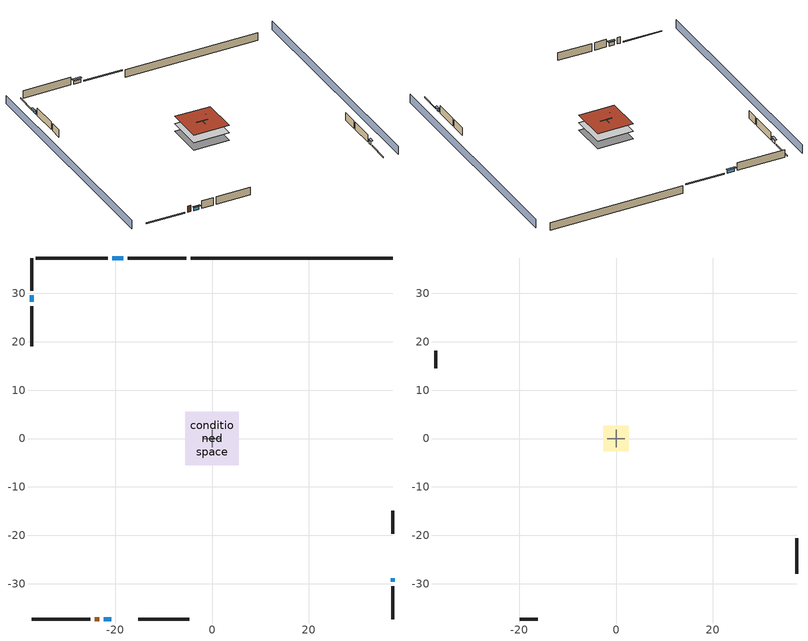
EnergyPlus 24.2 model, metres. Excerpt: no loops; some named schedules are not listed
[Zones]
conditioned space
 floor adiabatic (AdiabaticFloorConstruction): -5.58,-5.58 -5.58,5.58 5.58,5.58 5.58,-5.58 z0.3
 floor foundation (Slab2 construction): -5.58,-5.58 -5.58,5.58 5.58,5.58 5.58,-5.58 z-2.13
 wall outside (RimJoist1 construction): -5.29,37.3 -17.42,37.3 z0.3:0.61
 wall outside (RimJoist2 construction): 37.3,-37.3 37.3,-30.57 z0.3:0.61
 wall outside (RimJoist3 construction): -37.3,-37.3 -25.17,-37.3 z0.3:0.61
 wall outside (RimJoist4 construction): -37.3,37.3 -37.3,30.57 z0.3:0.61
 wall outside (AdiabaticWallConstruction 1): -24.24,-37.3 -23.33,-37.3 z0.3:2.34
 wall outside (AdiabaticWallConstruction): -18.35,37.3 -20.64,37.3 / 37.3,-29.64 37.3,-28.9 z0.3:1.31; -22.4,-37.3 -20.79,-37.3 z0.3:1.4; -37.3,29.64 -37.3,28.23 z0.3:1.22
 wall outside (Wall3 construction): -21.57,37.3 -36.37,37.3 z0.3:2.74
 wall outside (Wall4 construction): 37.3,-19.73 37.3,-14.94 z0.3:2.74
 wall outside (Wall7 construction): -15.28,-37.3 -4.67,-37.3 z0.3:2.74
 wall outside (Wall8 construction): -37.3,27.31 -37.3,19.08 z0.3:2.74
 wall foundation (FoundationWall1 construction): 37.3,37.3 -4.36,37.3 z-2.13:0.3
 wall to garage (Wall5 construction): -1.83,0 1.83,0 z0.3:2.74
 wall to garage (Wall6 construction): 0,-1.83 0,1.83 z0.3:2.74
 window (WindowConstruction): -18.35,37.3 -20.64,37.3 z0.3:1.31
 window (WindowConstruction 1): 37.3,-29.64 37.3,-28.9 z0.3:1.31
 window (WindowConstruction 2): -22.4,-37.3 -20.79,-37.3 z0.3:1.4
 window (WindowConstruction 3): -37.3,29.64 -37.3,28.24 z0.3:1.22
 door (Door): -24.24,-37.3 -23.33,-37.3 z0.3:2.34
 ceiling adiabatic (AdiabaticFloorConstruction): 5.58,-5.58 5.58,5.58 -5.58,5.58 -5.58,-5.58 z0.3
 roof outside (Roof2 construction): -5.58,5.58 -5.58,-5.58 5.58,-5.58 5.58,5.58 z2.74
garage
 floor foundation (Slab1 construction): -2.59,-2.59 -2.59,2.59 2.59,2.59 2.59,-2.59 z0
 wall outside (Wall1 construction): 37.3,-27.97 37.3,-20.65 z0.3:2.74
 wall outside (Wall2 construction): -19.86,-37.3 -16.2,-37.3 z0.3:2.74
 wall outside (Wall9 construction): -37.3,18.16 -37.3,14.5 z0.3:2.74
 roof outside (Roof1 construction): -2.59,2.59 -2.59,-2.59 2.59,-2.59 2.59,2.59 z2.74
shading: -41.87,37.3 -41.87,-37.3 / 41.87,-37.3 41.87,37.3 z0:2.74; -20.95,37.3 -18.05,37.3 -18.05,37.91 -20.95,37.91 z1.62; 37.3,-28.59 37.3,-29.94 37.91,-29.94 37.91,-28.59 z1.62; -20.49,-37.3 -22.7,-37.3 -22.7,-37.91 -20.49,-37.91 z1.71; -37.3,27.93 -37.3,29.94 -37.91,29.94 -37.91,27.93 z1.52
[Building]
Building 1: Terrain=Suburbs
[Site:Location]
Portland Intl Arpt_OR: Latitude {deg}=45.59; Longitude {deg}=-122.6; Time Zone {hr}=-8; Elevation {m}=33; Keep Site Location Information=Yes
[Site:GroundTemperature:Shallow]
10.2558, 8.96328, 8.85977, 9.47314, 11.9355, 14.3863, 16.5111, 17.8571, 17.9714, 16.8767, 14.8061, 12.4304
[Site:WaterMainsTemperature]
Calculation Method=Schedule; Temperature Schedule=mains temperature schedule
[Material] Roughness=Rough; Thermal Absorptance=0.9
Name | Thickness {m} | Conductivity {W/m-K} | Density {kg/m3} | Specific Heat {J/kg-K} | Solar Absorptance | Visible Absorptance
asphalt or fiberglass shingles | 0.00635 | 0.162714 | 1121.4 | 1465.45 | 0.85 | 0.85
concrete 4.0 in. | 0.1016 | 1.803125 | 2242.8 | 837.4 | 0.7 | 0.7
concrete 8.0 in. | 0.2032 | 1.803125 | 2242.8 | 837.4 | 0.7 | 0.7
door material | 0.04445 | 0.0612267 | 512.64 | 1214.23 | 0.7 | 0.7
floor covering | 0.0127 | 0.0450781 | 54.468 | 1339.84 | 0.9 | 0.9
floor covering 1 | 0.0127 | 0.0433444 | 54.468 | 1339.84 | 0.6 | 0.6
floor rigid ins; wall rigid ins | 0.512978 | 0.029427 | 32.04 | 1214.23 | 0.7 | 0.7
floor stud and cavity | 0.1397 | 1.75129 | 37.0049 | 1207.88 | 0.7 | 0.7
furniture material conditioned space 1; furniture material garage 1 | 0.1524 | 0.115458 | 640.8 | 1214.23 | 0.6 | 0.6
gypsum board | 0.0127 | 0.160291 | 801 | 837.4 | 0.6 | 0.6
gypsum board 1 | 0.0127 | 0.160291 | 801 | 837.4 | 0.7 | 0.7
osb sheathing 0.5 in. | 0.0127 | 0.115458 | 512.64 | 1214.23 | 0.6 | 0.6
osb sheathing 0.5 in. 1; osb sheathing 0.5 in. 2; osb sheathing 0.5 in. 3 | 0.0127 | 0.115458 | 512.64 | 1214.23 | 0.7 | 0.7
osb sheathing 0.75 in. | 0.01905 | 0.115458 | 512.64 | 1214.23 | 0.7 | 0.7
rim joist stud and cavity | 0.0508 | 0.178688 | 50.32683 | 1063.81 | 0.6 | 0.6
roof rigid ins | 0.00254769 | 0.029427 | 32.04 | 1214.23 | 0.7 | 0.7
roof rigid ins 1 | 0.103632 | 0.029427 | 32.04 | 1214.23 | 0.7 | 0.7
roof stud and cavity | 0.2032 | 0.0828465 | 78.34581 | 1123.46 | 0.7 | 0.7
wall stud and cavity | 0.1397 | 0.727959 | 139.0536 | 1170.24 | 0.6 | 0.6
wall stud and cavity 1 | 0.1397 | 0.550994 | 139.0536 | 1170.24 | 0.7 | 0.7
wall stud and cavity 2 | 0.1397 | 0.335416 | 139.0536 | 1170.24 | 0.7 | 0.7
wall stud and cavity 3 | 0.0889 | 0.380278 | 52.3479 | 1209.89 | 0.7 | 0.7
wall stud and cavity 4 | 0.0889 | 0.391764 | 83.0341 | 1211.67 | 0.7 | 0.7
wood siding | 0.0254 | 0.102417 | 544.68 | 1172.36 | 0.85 | 0.85
wood siding 1; wood siding 2 | 0.0254 | 0.102417 | 544.68 | 1172.36 | 0.7 | 0.7
[WindowMaterial:SimpleGlazingSystem]
WindowMaterial: U-Factor {W/m2-K}=2.15764; Solar Heat Gain Coefficient=0.44
[Construction]
AdiabaticFloorConstruction: floor stud and cavity, floor rigid ins, osb sheathing 0.75 in., floor covering 1
AdiabaticWallConstruction: wood siding 1, wall rigid ins, wall stud and cavity 3, gypsum board
AdiabaticWallConstruction 1: wood siding 2, wall rigid ins, wall stud and cavity 3, gypsum board
Door: door material
FoundationWall1 construction: concrete 8.0 in., gypsum board 1
furniture construction conditioned space 1: furniture material conditioned space 1
furniture construction garage 1: furniture material garage 1
PartitionWallConstruction: gypsum board, wall stud and cavity 4, gypsum board
RimJoist1 construction; RimJoist2 construction; RimJoist3 construction; RimJoist4 construction: wood siding, rim joist stud and cavity
Roof1 construction: asphalt or fiberglass shingles, roof rigid ins, osb sheathing 0.5 in.
Roof2 construction: asphalt or fiberglass shingles, roof rigid ins 1, osb sheathing 0.75 in., roof stud and cavity, gypsum board
Slab1 construction: concrete 4.0 in.
Slab2 construction: concrete 4.0 in., floor covering
Wall1 construction; Wall2 construction; Wall9 construction: wood siding, osb sheathing 0.5 in. 1, wall stud and cavity
Wall3 construction; Wall4 construction; Wall7 construction; Wall8 construction: wood siding, osb sheathing 0.5 in. 1, wall stud and cavity 1, gypsum board
Wall5 construction: osb sheathing 0.5 in. 2, wall stud and cavity 2, gypsum board
Wall6 construction: osb sheathing 0.5 in. 3, wall stud and cavity 2, gypsum board
WindowConstruction; WindowConstruction 1; WindowConstruction 2; WindowConstruction 3: WindowMaterial
[Zone] Multiplier=1; Part of Total Floor Area=Yes
Name | Volume {m3}
conditioned space | 606.66
garage | 65.242
[Space]
Name | Zone | Volume {m3}
conditioned space 1 | conditioned space | 606.66
garage 1 | garage | 65.242
[SurfaceProperty:ExposedFoundationPerimeter] Exposed Perimeter Calculation Method=TotalExposedPerimeter
Name | Total Exposed Perimeter {m}
Slab2 | 41.66616
Slab1 | 14.6304
[SurfaceProperty:IncidentSolarMultiplier] Incident Solar Multiplier=1; Incident Solar Multiplier Schedule=trans schedule winter=0.85 summer=0.7
Window1; Window2; Window3; Window4
[InternalMass]
Name | Construction | Zone or ZoneList | Space or SpaceList | Surface Area {m2}
furniture mass conditioned space 1 | furniture construction conditioned space 1 | conditioned space | conditioned space 1 | 99.51774
partition wall mass | PartitionWallConstruction | conditioned space | conditioned space 1 | 248.794
furniture mass garage 1 | furniture construction garage 1 | garage | garage 1 | 2.67561
[Lights] Design Level Calculation Method=LightingLevel; Return Air Fraction=0; Fraction Radiant=0.6; Fraction Visible=0.2; Fraction Replaceable=1
Name | Zone or ZoneList or Space or SpaceList | Schedule | Lighting Level {W}
interior lighting | conditioned space 1 | lighting_interior | 433.299
garage lighting | garage 1 | lighting_garage | 12.1503
[People]
occupants: Zone or ZoneList or Space or SpaceList=conditioned space 1; Number of People Schedule=occupants; Number of People Calculation Method=People; Number of People=2; Fraction Radiant=0.314171; Sensible Heat Fraction=0.56303; Activity Level Schedule=occupants activity schedule; Carbon Dioxide Generation Rate {m3/s-W}=0; Enable ASHRAE 55 Comfort Warnings=No; Mean Radiant Temperature Calculation Type=EnclosureAveraged
[ElectricEquipment] Zone or ZoneList or Space or SpaceList=conditioned space 1; Design Level Calculation Method=EquipmentLevel
Name | Schedule | Design Level {W} | Fraction Latent | Fraction Radiant | Fraction Lost
ceiling fan | ceiling_fan | 18.392 | 0 | 0.558 | 0
clothes dryer | clothes_dryer | 2907.94 | 0.015 | 0.081 | 0.85
clothes washer | clothes_washer | 430.012 | 0.03 | 0.162 | 0.7
cooking range | cooking_range | 1200.1 | 0.08 | 0.432 | 0.2
dishwasher | dishwasher | 546.15 | 0.3 | 0.18 | 0.4
fridge | fridge schedule | 45.9075 | 0 | 0.6 | 0
mech vent bath fan 0 | mech vent bath fan 0 schedule | 30 | 0 | 0 | 1
mech vent house fan | mech vent house fan schedule | 0 | 0 | 0 | 1
mech vent house fan cfis | mech vent house fan cfis schedule | 0 | 0 | 0 | 0
mech vent range fan 0 | mech vent range fan 0 schedule | 30 | 0 | 0 | 1
misc plug loads | plug_loads_other | 752.324 | 0.021 | 0.558 | 0.049
misc tv | plug_loads_tv | 867.322 | 0 | 0.6 | 0
whole house fan | Always On Discrete | 0 | 0 | 0 | 1
[OtherEquipment] Zone or ZoneList or Space or SpaceList=conditioned space 1; Design Level Calculation Method=EquipmentLevel
Name | Fuel Type | Schedule | Design Level {W} | Fraction Latent | Fraction Radiant | Fraction Lost
clothes dryer 1 | Electricity | clothes_dryer | 0 | 0.015 | 0.081 | 0.85
cooking range 1 | Electricity | cooking_range | 0 | 0.08 | 0.432 | 0.2
general water use latent | None | general water use schedule | 44.1266 | 1 | 0 | 0
general water use sensible | None | general water use schedule | -43.4886 | 0 | 0.6 | 0
mech vent house fan latent load; water heater lat | None | Always On Discrete | 0 | 1 | 0 | 0
mech vent house fan sensible load; water heater sens | None | Always On Discrete | 0 | 0 | 0 | 0
water heater energy adjustment1 | Electricity | Always On Discrete | 0.01 | 0 | 0 | 1
[ZoneInfiltration:DesignFlowRate] Zone or ZoneList or Space or SpaceList=conditioned space 1; Schedule=Always On Discrete; Design Flow Rate Calculation Method=Flow/Zone; Design Flow Rate {m3/s}=0
infil flow; natural vent flow; whole house fan flow
[ZoneInfiltration:EffectiveLeakageArea]
infil garage 1: Zone or Space=garage 1; Schedule=Always On Discrete; Effective Air Leakage Area {cm2}=407.755; Stack Coefficient=0.000129147; Wind Coefficient=4.64657e-05
[AvailabilityManager:Scheduled] Schedule=Always On Discrete
furnace airloop Availability Manager; room ac airloop Availability Manager
[WaterUse:Equipment]
dishwasher: Peak Flow Rate {m3/s}=7.66999e-06; Flow Rate Fraction Schedule=hot_water_dishwasher
[Foundation:Kiva] Wall Depth Below Slab {m}=0.2032
Name | Initial Indoor Air Temperature {C} | Wall Height Above Grade {m}
Foundation Kiva 1 | 13.4258 | 0.1016
Foundation Kiva 2 | 20.5556 | 0.3048
[Foundation:Kiva:Settings]
Soil Conductivity {W/m-K}=1.3848; Soil Density {kg/m3}=1842.3; Soil Specific Heat {J/kg-K}=418.7; Ground Solar Absorptivity=0.9; Ground Thermal Absorptivity=0.9; Ground Surface Roughness {m}=0.03; Far-Field Width {m}=40; Deep-Ground Boundary Condition=ZeroFlux; Deep-Ground Depth {m}=40; Minimum Cell Dimension {m}=0.2; Maximum Cell Growth Coefficient=3; Simulation Timestep=Timestep
[Exterior:Lights]
exterior lighting: Schedule=exterior lighting schedule; Design Level {W}=13.4573
[EnergyManagementSystem:GlobalVariable]
furnace_airloop_Fan_RTF
infil_program_Qfan
infil_program_Qinf
natural_vent_program_Qnv
natural_vent_program_Qwhf
room_ac_airloop_Fan_RTF
[EnergyManagementSystem:Sensor]
Name | Output:Variable or Output:Meter Index Key | Output:Variable or Output:Meter
airflow_gain | infil flow | Infiltration Sensible Heat Gain Energy
airflow_gain_1 | natural vent flow | Infiltration Sensible Heat Gain Energy
airflow_gain_2 | whole house fan flow | Infiltration Sensible Heat Gain Energy
airflow_loss | infil flow | Infiltration Sensible Heat Loss Energy
airflow_loss_1 | natural vent flow | Infiltration Sensible Heat Loss Energy
airflow_loss_2 | whole house fan flow | Infiltration Sensible Heat Loss Energy
clg_load_cond |  | Cooling:EnergyTransfer:Zone:CONDITIONED SPACE
clg_sp_s; clg_sp_s_1 | cooling setpoint | Schedule Value
clothes_dryer_exhaust_0_sch_s | clothes_dryer | Schedule Value
cool_season | cooling season schedule | Schedule Value
htg_load_cond |  | Heating:EnergyTransfer:Zone:CONDITIONED SPACE
htg_sp_s; htg_sp_s_1 | heating setpoint | Schedule Value
ig_ee_conv | ceiling fan | Electric Equipment Convective Heating Energy
ig_ee_conv_1 | clothes dryer | Electric Equipment Convective Heating Energy
ig_ee_conv_3 | cooking range | Electric Equipment Convective Heating Energy
ig_ee_conv_4 | dishwasher | Electric Equipment Convective Heating Energy
ig_ee_conv_5 | fridge | Electric Equipment Convective Heating Energy
ig_ee_conv_6 | misc plug loads | Electric Equipment Convective Heating Energy
ig_ee_conv_7 | misc tv | Electric Equipment Convective Heating Energy
ig_ee_conv_8 | whole house fan | Electric Equipment Convective Heating Energy
ig_ee_rad | ceiling fan | Electric Equipment Radiant Heating Energy
ig_ee_rad_1 | clothes dryer | Electric Equipment Radiant Heating Energy
ig_ee_rad_3 | cooking range | Electric Equipment Radiant Heating Energy
ig_ee_rad_4 | dishwasher | Electric Equipment Radiant Heating Energy
ig_ee_rad_5 | fridge | Electric Equipment Radiant Heating Energy
ig_ee_rad_6 | misc plug loads | Electric Equipment Radiant Heating Energy
ig_ee_rad_7 | misc tv | Electric Equipment Radiant Heating Energy
ig_ee_rad_8 | whole house fan | Electric Equipment Radiant Heating Energy
ig_lgt_conv | interior lighting | Lights Convective Heating Energy
ig_lgt_rad | interior lighting | Lights Radiant Heating Energy
ig_lgt_vis | interior lighting | Lights Visible Radiation Heating Energy
ig_oe_conv | clothes dryer 1 | Other Equipment Convective Heating Energy
ig_oe_conv_1 | cooking range 1 | Other Equipment Convective Heating Energy
ig_oe_conv_2 | general water use latent | Other Equipment Convective Heating Energy
ig_oe_conv_3 | general water use sensible | Other Equipment Convective Heating Energy
ig_oe_conv_4 | water heater energy adjustment1 | Other Equipment Convective Heating Energy
ig_oe_conv_5 | water heater lat | Other Equipment Convective Heating Energy
ig_oe_conv_6 | water heater sens | Other Equipment Convective Heating Energy
ig_oe_rad | clothes dryer 1 | Other Equipment Radiant Heating Energy
ig_oe_rad_1 | cooking range 1 | Other Equipment Radiant Heating Energy
ig_oe_rad_2 | general water use latent | Other Equipment Radiant Heating Energy
ig_oe_rad_3 | general water use sensible | Other Equipment Radiant Heating Energy
ig_oe_rad_4 | water heater energy adjustment1 | Other Equipment Radiant Heating Energy
ig_oe_rad_5 | water heater lat | Other Equipment Radiant Heating Energy
ig_oe_rad_6 | water heater sens | Other Equipment Radiant Heating Energy
ig_ppl_conv | occupants | People Convective Heating Energy
ig_ppl_rad | occupants | People Radiant Heating Energy
im_conv | furniture mass conditioned space 1 | Surface Inside Face Convection Heat Gain Energy
im_conv_1 | partition wall mass | Surface Inside Face Convection Heat Gain Energy
im_ig | furniture mass conditioned space 1 | Surface Inside Face Internal Gains Radiation Heat Gain Energy
im_ig_1 | partition wall mass | Surface Inside Face Internal Gains Radiation Heat Gain Energy
im_lgt | furniture mass conditioned space 1 | Surface Inside Face Lights Radiation Heat Gain Energy
im_lgt_1 | partition wall mass | Surface Inside Face Lights Radiation Heat Gain Energy
im_sol | furniture mass conditioned space 1 | Surface Inside Face Solar Radiation Heat Gain Energy
im_sol_1 | partition wall mass | Surface Inside Face Solar Radiation Heat Gain Energy
im_surf | furniture mass conditioned space 1 | Surface Inside Face Net Surface Thermal Radiation Heat Gain Energy
im_surf_1 | partition wall mass | Surface Inside Face Net Surface Thermal Radiation Heat Gain Energy
mech_vent_bath_fan_0_sch_s | mech vent bath fan 0 schedule | Schedule Value
mech_vent_range_fan_0_sch_s | mech vent range fan 0 schedule | Schedule Value
mv_conv | mech vent bath fan 0 | Electric Equipment Convective Heating Energy
mv_conv_1 | mech vent house fan | Electric Equipment Convective Heating Energy
mv_conv_2 | mech vent house fan cfis | Electric Equipment Convective Heating Energy
mv_conv_3 | mech vent range fan 0 | Electric Equipment Convective Heating Energy
mv_conv_4 | mech vent house fan latent load | Other Equipment Convective Heating Energy
mv_conv_5 | mech vent house fan sensible load | Other Equipment Convective Heating Energy
mv_rad | mech vent bath fan 0 | Electric Equipment Radiant Heating Energy
mv_rad_1 | mech vent house fan | Electric Equipment Radiant Heating Energy
mv_rad_2 | mech vent house fan cfis | Electric Equipment Radiant Heating Energy
mv_rad_3 | mech vent range fan 0 | Electric Equipment Radiant Heating Energy
mv_rad_4 | mech vent house fan latent load | Other Equipment Radiant Heating Energy
mv_rad_5 | mech vent house fan sensible load | Other Equipment Radiant Heating Energy
natural_vent_s | natural vent schedule | Schedule Value
out_pb_s |  | Site Outdoor Air Barometric Pressure
out_wt_s |  | Site Outdoor Air Humidity Ratio
site_vw_s |  | Site Wind Speed
ss_back_out | Window1 | Surface Window Shortwave from Zone Back Out Window Heat Transfer Rate
ss_back_out_1 | Window2 | Surface Window Shortwave from Zone Back Out Window Heat Transfer Rate
ss_back_out_2 | Window3 | Surface Window Shortwave from Zone Back Out Window Heat Transfer Rate
ss_back_out_3 | Window4 | Surface Window Shortwave from Zone Back Out Window Heat Transfer Rate
ss_conv | Door1 | Surface Inside Face Convection Heat Gain Energy
ss_conv_1 | Window1 | Surface Inside Face Convection Heat Gain Energy
ss_conv_2 | Window2 | Surface Inside Face Convection Heat Gain Energy
ss_conv_3 | Window3 | Surface Inside Face Convection Heat Gain Energy
ss_conv_4 | Window4 | Surface Inside Face Convection Heat Gain Energy
ss_ig | Door1 | Surface Inside Face Internal Gains Radiation Heat Gain Energy
ss_ig_1 | Window1 | Surface Inside Face Internal Gains Radiation Heat Gain Energy
ss_ig_2 | Window2 | Surface Inside Face Internal Gains Radiation Heat Gain Energy
ss_ig_3 | Window3 | Surface Inside Face Internal Gains Radiation Heat Gain Energy
ss_ig_4 | Window4 | Surface Inside Face Internal Gains Radiation Heat Gain Energy
ss_lgt | Door1 | Surface Inside Face Lights Radiation Heat Gain Energy
ss_sol | Door1 | Surface Inside Face Solar Radiation Heat Gain Energy
ss_surf | Door1 | Surface Inside Face Net Surface Thermal Radiation Heat Gain Energy
ss_surf_1 | Window1 | Surface Inside Face Net Surface Thermal Radiation Heat Gain Energy
ss_surf_2 | Window2 | Surface Inside Face Net Surface Thermal Radiation Heat Gain Energy
ss_surf_3 | Window3 | Surface Inside Face Net Surface Thermal Radiation Heat Gain Energy
ss_surf_4 | Window4 | Surface Inside Face Net Surface Thermal Radiation Heat Gain Energy
ss_trans_in | Window1 | Surface Window Transmitted Solar Radiation Rate
ss_trans_in_1 | Window2 | Surface Window Transmitted Solar Radiation Rate
ss_trans_in_2 | Window3 | Surface Window Transmitted Solar Radiation Rate
ss_trans_in_3 | Window4 | Surface Window Transmitted Solar Radiation Rate
ss_trans_out | Window1 | Surface Inside Face Initial Transmitted Diffuse Transmitted Out Window Solar Radiation Rate
ss_trans_out_1 | Window2 | Surface Inside Face Initial Transmitted Diffuse Transmitted Out Window Solar Radiation Rate
ss_trans_out_2 | Window3 | Surface Inside Face Initial Transmitted Diffuse Transmitted Out Window Solar Radiation Rate
ss_trans_out_3 | Window4 | Surface Inside Face Initial Transmitted Diffuse Transmitted Out Window Solar Radiation Rate
s_conv | FoundationWall1 | Surface Inside Face Convection Heat Gain Energy
s_conv_1 | inferred conditioned ceiling | Surface Inside Face Convection Heat Gain Energy
s_conv_10 | Wall4 | Surface Inside Face Convection Heat Gain Energy
s_conv_11 | Wall5 | Surface Inside Face Convection Heat Gain Energy
s_conv_12 | Wall6 | Surface Inside Face Convection Heat Gain Energy
s_conv_13 | Wall7 | Surface Inside Face Convection Heat Gain Energy
s_conv_14 | Wall8 | Surface Inside Face Convection Heat Gain Energy
s_conv_2 | inferred conditioned floor | Surface Inside Face Convection Heat Gain Energy
s_conv_3 | RimJoist1 | Surface Inside Face Convection Heat Gain Energy
s_conv_4 | RimJoist2 | Surface Inside Face Convection Heat Gain Energy
s_conv_5 | RimJoist3 | Surface Inside Face Convection Heat Gain Energy
s_conv_6 | RimJoist4 | Surface Inside Face Convection Heat Gain Energy
s_conv_7 | Roof2 | Surface Inside Face Convection Heat Gain Energy
s_conv_8 | Slab2 | Surface Inside Face Convection Heat Gain Energy
s_conv_9 | Wall3 | Surface Inside Face Convection Heat Gain Energy
s_ig | FoundationWall1 | Surface Inside Face Internal Gains Radiation Heat Gain Energy
s_ig_1 | inferred conditioned ceiling | Surface Inside Face Internal Gains Radiation Heat Gain Energy
s_ig_10 | Wall4 | Surface Inside Face Internal Gains Radiation Heat Gain Energy
s_ig_11 | Wall5 | Surface Inside Face Internal Gains Radiation Heat Gain Energy
s_ig_12 | Wall6 | Surface Inside Face Internal Gains Radiation Heat Gain Energy
s_ig_13 | Wall7 | Surface Inside Face Internal Gains Radiation Heat Gain Energy
s_ig_14 | Wall8 | Surface Inside Face Internal Gains Radiation Heat Gain Energy
s_ig_2 | inferred conditioned floor | Surface Inside Face Internal Gains Radiation Heat Gain Energy
s_ig_3 | RimJoist1 | Surface Inside Face Internal Gains Radiation Heat Gain Energy
s_ig_4 | RimJoist2 | Surface Inside Face Internal Gains Radiation Heat Gain Energy
s_ig_5 | RimJoist3 | Surface Inside Face Internal Gains Radiation Heat Gain Energy
s_ig_6 | RimJoist4 | Surface Inside Face Internal Gains Radiation Heat Gain Energy
s_ig_7 | Roof2 | Surface Inside Face Internal Gains Radiation Heat Gain Energy
s_ig_8 | Slab2 | Surface Inside Face Internal Gains Radiation Heat Gain Energy
s_ig_9 | Wall3 | Surface Inside Face Internal Gains Radiation Heat Gain Energy
s_lgt | FoundationWall1 | Surface Inside Face Lights Radiation Heat Gain Energy
s_lgt_1 | inferred conditioned ceiling | Surface Inside Face Lights Radiation Heat Gain Energy
s_lgt_10 | Wall4 | Surface Inside Face Lights Radiation Heat Gain Energy
s_lgt_11 | Wall5 | Surface Inside Face Lights Radiation Heat Gain Energy
s_lgt_12 | Wall6 | Surface Inside Face Lights Radiation Heat Gain Energy
s_lgt_13 | Wall7 | Surface Inside Face Lights Radiation Heat Gain Energy
s_lgt_14 | Wall8 | Surface Inside Face Lights Radiation Heat Gain Energy
s_lgt_2 | inferred conditioned floor | Surface Inside Face Lights Radiation Heat Gain Energy
s_lgt_3 | RimJoist1 | Surface Inside Face Lights Radiation Heat Gain Energy
s_lgt_4 | RimJoist2 | Surface Inside Face Lights Radiation Heat Gain Energy
s_lgt_5 | RimJoist3 | Surface Inside Face Lights Radiation Heat Gain Energy
s_lgt_6 | RimJoist4 | Surface Inside Face Lights Radiation Heat Gain Energy
s_lgt_7 | Roof2 | Surface Inside Face Lights Radiation Heat Gain Energy
s_lgt_8 | Slab2 | Surface Inside Face Lights Radiation Heat Gain Energy
s_lgt_9 | Wall3 | Surface Inside Face Lights Radiation Heat Gain Energy
s_sol | FoundationWall1 | Surface Inside Face Solar Radiation Heat Gain Energy
s_sol_1 | inferred conditioned ceiling | Surface Inside Face Solar Radiation Heat Gain Energy
s_sol_10 | Wall4 | Surface Inside Face Solar Radiation Heat Gain Energy
s_sol_11 | Wall5 | Surface Inside Face Solar Radiation Heat Gain Energy
s_sol_12 | Wall6 | Surface Inside Face Solar Radiation Heat Gain Energy
s_sol_13 | Wall7 | Surface Inside Face Solar Radiation Heat Gain Energy
s_sol_14 | Wall8 | Surface Inside Face Solar Radiation Heat Gain Energy
s_sol_2 | inferred conditioned floor | Surface Inside Face Solar Radiation Heat Gain Energy
s_sol_3 | RimJoist1 | Surface Inside Face Solar Radiation Heat Gain Energy
s_sol_4 | RimJoist2 | Surface Inside Face Solar Radiation Heat Gain Energy
s_sol_5 | RimJoist3 | Surface Inside Face Solar Radiation Heat Gain Energy
s_sol_6 | RimJoist4 | Surface Inside Face Solar Radiation Heat Gain Energy
s_sol_7 | Roof2 | Surface Inside Face Solar Radiation Heat Gain Energy
s_sol_8 | Slab2 | Surface Inside Face Solar Radiation Heat Gain Energy
s_sol_9 | Wall3 | Surface Inside Face Solar Radiation Heat Gain Energy
s_surf | FoundationWall1 | Surface Inside Face Net Surface Thermal Radiation Heat Gain Energy
s_surf_1 | inferred conditioned ceiling | Surface Inside Face Net Surface Thermal Radiation Heat Gain Energy
s_surf_10 | Wall4 | Surface Inside Face Net Surface Thermal Radiation Heat Gain Energy
s_surf_11 | Wall5 | Surface Inside Face Net Surface Thermal Radiation Heat Gain Energy
s_surf_12 | Wall6 | Surface Inside Face Net Surface Thermal Radiation Heat Gain Energy
s_surf_13 | Wall7 | Surface Inside Face Net Surface Thermal Radiation Heat Gain Energy
s_surf_14 | Wall8 | Surface Inside Face Net Surface Thermal Radiation Heat Gain Energy
s_surf_2 | inferred conditioned floor | Surface Inside Face Net Surface Thermal Radiation Heat Gain Energy
s_surf_3 | RimJoist1 | Surface Inside Face Net Surface Thermal Radiation Heat Gain Energy
s_surf_4 | RimJoist2 | Surface Inside Face Net Surface Thermal Radiation Heat Gain Energy
s_surf_5 | RimJoist3 | Surface Inside Face Net Surface Thermal Radiation Heat Gain Energy
s_surf_6 | RimJoist4 | Surface Inside Face Net Surface Thermal Radiation Heat Gain Energy
